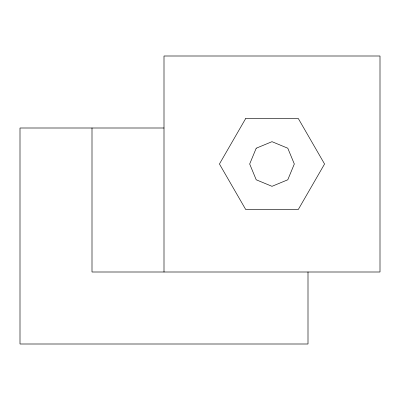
<?xml version="1.0" encoding="UTF-8"?>
<svg xmlns="http://www.w3.org/2000/svg" width="400" height="400" viewBox="0 0 400 400"><rect width="100%" height="100%" fill="white"/><g stroke="black" fill="none" stroke-linecap="round" stroke-linejoin="round"><path stroke-width="0.6" d="M164 128L20 128L20 344L308 344L308 272M164 272L164 56L380 56L380 272L92 272L92 128M256.215 148.215L249.68 164L256.215 179.785L272 186.32L287.785 179.785L294.32 164L287.785 148.215L272 141.68L256.215 148.215M245.72 118.48L219.44 164L245.72 209.52L298.28 209.52L324.56 164L298.28 118.48L245.72 118.48"/></g></svg>
